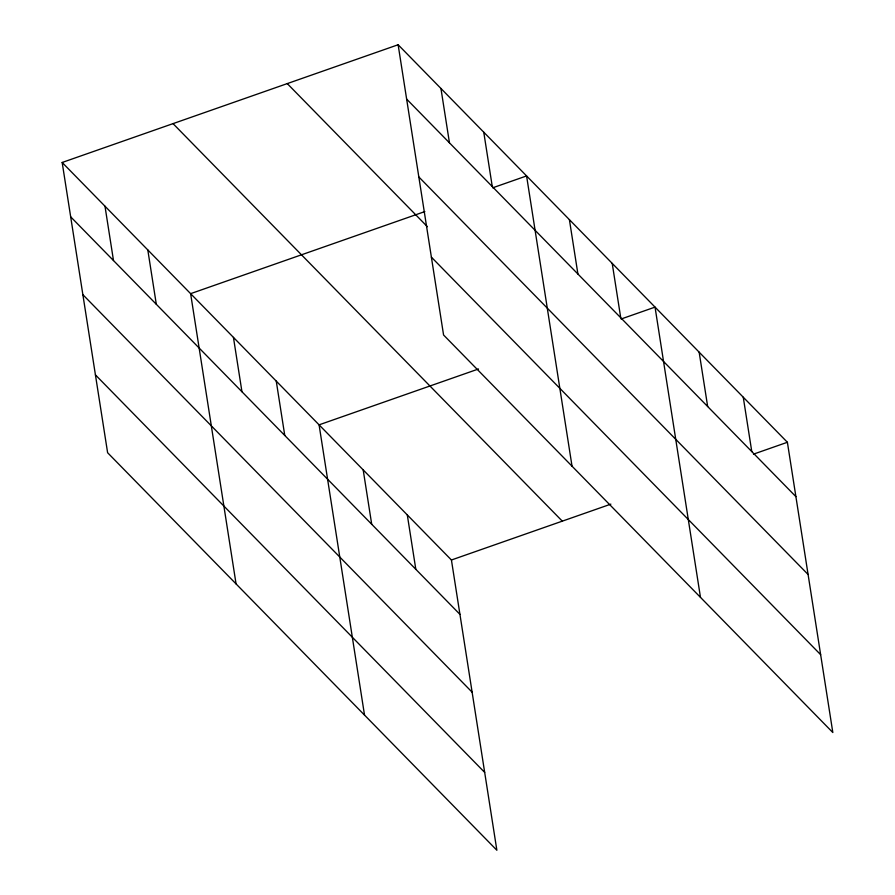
<?xml version="1.0" encoding="UTF-8"?>
<svg xmlns="http://www.w3.org/2000/svg" width="895" height="895" viewBox="0 0 895 895"><rect width="100%" height="100%" fill="white"/><g stroke="black" fill="none" stroke-linecap="round" stroke-linejoin="round"><path stroke-width="1.34" d="M62.169 162.476L451.427 560.001L496.87 850.25L107.613 452.725L62.169 162.476L398.13 44.75L787.387 442.275L832.831 732.524L443.573 334.998L398.13 44.75M424.845 211.578L190.624 293.661L236.067 583.909M492.664 187.816L526.584 175.935L572.028 466.183M478.523 368.975L319.079 424.845L364.522 715.094M621.119 319L655.039 307.119L700.483 597.368M451.427 560.001L610.871 504.131M753.467 454.157L787.387 442.275M406.632 99.099L795.89 496.624M418.826 176.941L808.084 574.478M287.261 83.593L427.396 226.703M431.39 257.156L820.648 654.681M173.026 123.622L562.295 521.147M70.671 216.825L459.929 614.35M82.866 294.668L472.124 692.193M95.429 374.871L484.687 772.407M743.264 397.223L751.778 451.572M699.152 352.171L707.665 406.52M612.214 263.387L620.727 317.736M569.399 219.667L577.913 274.015M483.759 132.203L492.272 186.552M440.944 88.482L449.458 142.831M407.303 514.949L415.817 569.298M363.191 469.897L371.705 524.246M276.253 381.113L284.767 435.462M233.438 337.381L241.952 391.73M147.798 249.929L156.312 304.278M104.983 206.197L113.497 260.546"/></g></svg>
